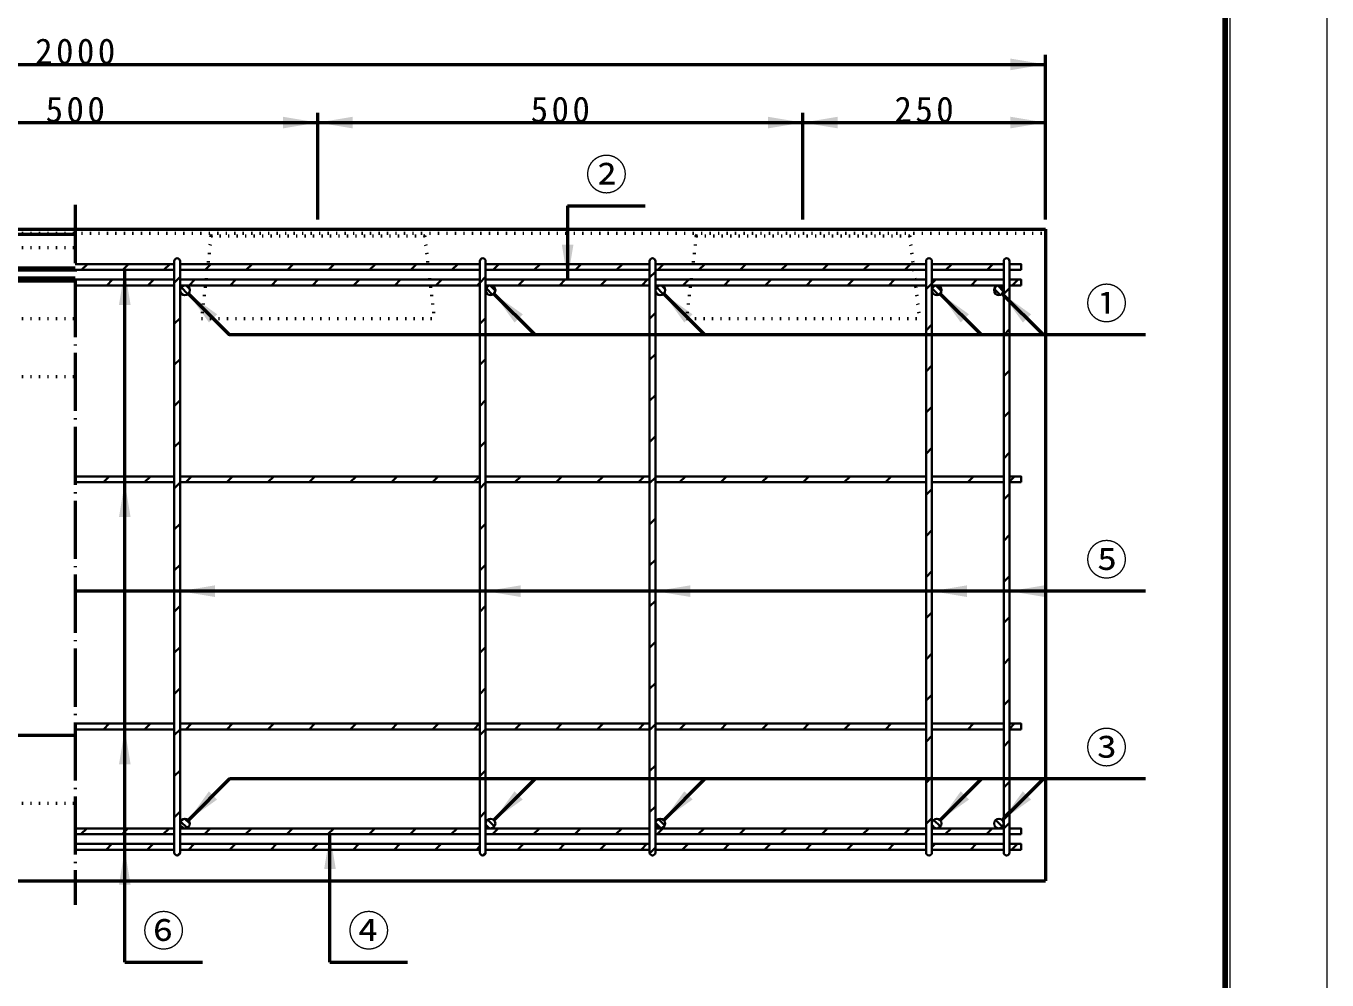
# Model space of a CAD drawing. Units: millimetres, scale not verified. Extents: x -2102 to 2102, y -1485 to 1485.
# Drawn here: x 761 to 2102, y -629 to 355 of the extents above; entities that cross this region are included whole.
import ezdxf
from ezdxf.enums import TextEntityAlignment as Align

# ---------------------------------------------------------------- set-up
doc = ezdxf.new("R2010")
doc.units = ezdxf.units.MM
doc.header["$LTSCALE"] = 5
doc.linetypes.add('DOTTED', pattern=[1.75, 0.25, -1.5])
doc.linetypes.add('LONG_DASHED_DOTTED', pattern=[15.25, 12, -1.5, 0.25, -1.5])
doc.layers.add('0-0_V-nasSTD', color=7, linetype='Continuous', lineweight=35)
doc.layers.add('0-1_0', color=7, linetype='Continuous', lineweight=50)
doc.styles.add('ＭＳ ゴシック', font='')
doc.styles.get('ＭＳ ゴシック').set_extended_font_data('MS Gothic')

msp = doc.modelspace()

# ---------------------------------------------------------------- linework, layer by layer
at = {"layer": '0-0_V-nasSTD', "lineweight": 50}
for p, q in [((1319.761, 169.892), (1319.761, 93.892)), ((863.261, -610.108), (863.261, 103.892)), ((1286.223, 36.93), (1243.797, 79.356)), ((1461.223, 36.93), (1418.797, 79.356)), ((1746.223, 36.93), (1703.797, 79.356)), ((1810.223, 36.93), (1767.797, 79.356)), ((1915.261, -227.441), (812.261, -227.441)), ((971.223, -421.146), (928.797, -463.573)), ((1915.261, -421.146), (971.223, -421.146)), ((1286.223, -421.146), (1243.797, -463.573)), ((1461.223, -421.146), (1418.797, -463.573)), ((1746.223, -421.146), (1703.797, -463.573)), ((1810.223, -421.146), (1767.797, -463.573)), ((1074.761, -610.108), (1074.761, -478.108))]:
    msp.add_line(p, q, dxfattribs=at)
at = {"layer": '0-0_V-nasSTD'}
for p, q in [((812.261, 109.892), (914.261, 109.892)), ((818.694, 103.892), (824.694, 109.892)), ((861.121, 103.892), (867.121, 109.892)), ((903.547, 103.892), (909.547, 109.892)), ((914.261, 112.892), (914.261, -497.108)), ((920.261, 112.892), (920.261, -497.108)), ((920.261, 109.892), (1229.261, 109.892)), ((945.973, 103.892), (951.973, 109.892)), ((988.4, 103.892), (994.4, 109.892)), ((1030.826, 103.892), (1036.826, 109.892)), ((1073.253, 103.892), (1079.253, 109.892)), ((1115.679, 103.892), (1121.679, 109.892)), ((1158.105, 103.892), (1164.105, 109.892)), ((1200.532, 103.892), (1206.532, 109.892)), ((1229.261, 112.892), (1229.261, -497.108)), ((1235.261, 112.892), (1235.261, -497.108)), ((1235.261, 109.892), (1404.261, 109.892)), ((1242.958, 103.892), (1248.958, 109.892)), ((1285.385, 103.892), (1291.385, 109.892)), ((1327.811, 103.892), (1333.811, 109.892)), ((1370.238, 103.892), (1376.238, 109.892)), ((1404.261, 112.892), (1404.261, -497.108)), ((1410.261, 112.892), (1410.261, -497.108)), ((1410.261, 109.892), (1689.261, 109.892)), ((1418.664, 109.892), (1412.664, 103.892)), ((1461.09, 109.892), (1455.09, 103.892)), ((1497.517, 103.892), (1503.517, 109.892)), ((1539.943, 103.892), (1545.943, 109.892)), ((1582.37, 103.892), (1588.37, 109.892)), ((1624.796, 103.892), (1630.796, 109.892)), ((1667.222, 103.892), (1673.222, 109.892)), ((1689.261, 112.892), (1689.261, -497.108)), ((1695.261, 112.892), (1695.261, -497.108)), ((1695.261, 109.892), (1769.261, 109.892)), ((1709.649, 103.892), (1715.649, 109.892)), ((1752.075, 103.892), (1758.075, 109.892)), ((1769.261, 112.892), (1769.261, -497.108)), ((1775.261, 112.892), (1775.261, -497.108)), ((812.261, 103.892), (914.261, 103.892)), ((812.261, 93.892), (914.261, 93.892)), ((844.621, 87.892), (850.621, 93.892)), ((887.047, 87.892), (893.047, 93.892)), ((920.261, 96.695), (914.261, 90.695)), ((920.261, 103.892), (1229.261, 103.892)), ((920.261, 93.892), (1229.261, 93.892)), ((935.473, 93.892), (929.473, 87.892)), ((971.9, 87.892), (977.9, 93.892)), ((1014.326, 87.892), (1020.326, 93.892)), ((1056.753, 87.892), (1062.753, 93.892)), ((1099.179, 87.892), (1105.179, 93.892)), ((1141.605, 87.892), (1147.605, 93.892)), ((1184.032, 87.892), (1190.032, 93.892)), ((1235.261, 96.695), (1229.261, 90.695)), ((1235.261, 103.892), (1404.261, 103.892)), ((1235.261, 93.892), (1404.261, 93.892)), ((1268.885, 87.892), (1274.885, 93.892)), ((1311.311, 87.892), (1317.311, 93.892)), ((1353.738, 87.892), (1359.738, 93.892)), ((1396.164, 87.892), (1402.164, 93.892)), ((1410.261, 101.989), (1404.261, 95.989)), ((1410.261, 103.892), (1689.261, 103.892)), ((1410.261, 93.892), (1689.261, 93.892)), ((1438.59, 87.892), (1444.59, 93.892)), ((1481.017, 87.892), (1487.017, 93.892)), ((1523.443, 87.892), (1529.443, 93.892)), ((1565.87, 87.892), (1571.87, 93.892)), ((1608.296, 87.892), (1614.296, 93.892)), ((1650.722, 87.892), (1656.722, 93.892)), ((1695.261, 103.892), (1769.261, 103.892)), ((1769.261, 93.892), (1695.261, 93.892)), ((1699.149, 93.892), (1695.261, 90.004)), ((1735.575, 87.892), (1741.575, 93.892)), ((1775.261, 103.892), (1787.261, 103.892)), ((1778.002, 87.892), (1784.002, 93.892)), ((914.261, 87.892), (812.261, 87.892)), ((1229.261, 87.892), (920.261, 87.892)), ((921.349, 86.005), (928.375, 78.98)), ((926.765, 87.66), (930.03, 84.396)), ((1226.458, 87.892), (1229.261, 90.695)), ((1404.261, 87.892), (1235.261, 87.892)), ((1235.69, 84.918), (1242.287, 78.321)), ((1239.808, 87.871), (1245.241, 82.439)), ((1689.261, 87.892), (1410.261, 87.892)), ((1411.363, 86.022), (1418.392, 78.993)), ((1416.81, 87.646), (1420.015, 84.441)), ((1695.261, 90.004), (1689.261, 84.004)), ((1769.261, 87.892), (1695.261, 87.892)), ((1695.58, 84.648), (1702.017, 78.21)), ((1699.47, 87.829), (1705.198, 82.101)), ((1759.488, 84.38), (1765.749, 78.118)), ((1763.168, 87.771), (1769.14, 81.798)), ((1775.261, 85.152), (1769.261, 79.152)), ((1775.261, 87.892), (1787.261, 87.892)), ((920.261, 54.268), (914.261, 48.268)), ((1235.261, 54.268), (1229.261, 48.268)), ((1410.261, 59.563), (1404.261, 53.563)), ((1695.261, 47.578), (1689.261, 41.578)), ((1775.261, 42.725), (1769.261, 36.725)), ((1410.261, 17.136), (1404.261, 11.136)), ((920.261, 11.842), (914.261, 5.842)), ((1235.261, 11.842), (1229.261, 5.842)), ((1695.261, 5.152), (1689.261, -0.848)), ((1775.261, 0.299), (1769.261, -5.701)), ((1410.261, -25.29), (1404.261, -31.29)), ((920.261, -30.584), (914.261, -36.584)), ((1235.261, -30.584), (1229.261, -36.584)), ((1695.261, -37.275), (1689.261, -43.275)), ((1775.261, -42.128), (1769.261, -48.128)), ((920.261, -73.011), (914.261, -79.011)), ((1235.261, -73.011), (1229.261, -79.011)), ((1410.261, -67.716), (1404.261, -73.716)), ((1695.261, -79.701), (1689.261, -85.701)), ((1775.261, -84.554), (1769.261, -90.554)), ((812.261, -109.108), (914.261, -109.108)), ((812.261, -115.108), (914.261, -115.108)), ((841.179, -115.108), (847.179, -109.108)), ((883.605, -115.108), (889.605, -109.108)), ((920.261, -115.437), (914.261, -121.437)), ((920.261, -109.108), (1229.261, -109.108)), ((920.261, -115.108), (1229.261, -115.108)), ((932.032, -109.108), (926.032, -115.108)), ((968.458, -115.108), (974.458, -109.108)), ((1010.885, -115.108), (1016.885, -109.108)), ((1053.311, -115.108), (1059.311, -109.108)), ((1095.738, -115.108), (1101.738, -109.108)), ((1138.164, -115.108), (1144.164, -109.108)), ((1180.59, -115.108), (1185.373, -110.325)), ((1186.59, -109.108), (1185.373, -110.325)), ((1223.017, -115.108), (1229.017, -109.108)), ((1235.261, -115.437), (1229.261, -121.437)), ((1235.261, -109.108), (1404.261, -109.108)), ((1235.261, -115.108), (1404.261, -115.108)), ((1265.443, -115.108), (1271.443, -109.108)), ((1307.87, -115.108), (1313.87, -109.108)), ((1350.296, -115.108), (1356.296, -109.108)), ((1392.722, -115.108), (1398.722, -109.108)), ((1410.261, -110.143), (1404.261, -116.143)), ((1410.261, -109.108), (1689.261, -109.108)), ((1410.261, -115.108), (1689.261, -115.108)), ((1441.149, -109.108), (1435.149, -115.108)), ((1477.575, -115.108), (1483.575, -109.108)), ((1520.002, -115.108), (1526.002, -109.108)), ((1562.428, -115.108), (1568.428, -109.108)), ((1604.854, -115.108), (1610.854, -109.108)), ((1647.281, -115.108), (1653.281, -109.108)), ((1695.261, -109.108), (1769.261, -109.108)), ((1695.261, -109.554), (1695.707, -109.108)), ((1695.261, -115.108), (1769.261, -115.108)), ((1732.134, -115.108), (1738.134, -109.108)), ((1775.261, -114.407), (1780.56, -109.108)), ((1775.261, -115.108), (1787.261, -115.108)), ((1695.261, -122.128), (1689.261, -128.128)), ((1769.261, -132.981), (1775.261, -126.981)), ((920.261, -157.864), (914.261, -163.864)), ((1235.261, -157.864), (1229.261, -163.864)), ((1410.261, -152.569), (1404.261, -158.569)), ((1695.261, -164.554), (1689.261, -170.554)), ((1775.261, -169.407), (1769.261, -175.407)), ((920.261, -200.29), (914.261, -206.29)), ((1235.261, -200.29), (1229.261, -206.29)), ((1410.261, -194.996), (1404.261, -200.996)), ((1695.261, -206.981), (1689.261, -212.981)), ((1769.261, -217.833), (1775.261, -211.833)), ((1410.261, -237.422), (1404.261, -243.422)), ((920.261, -242.716), (914.261, -248.716)), ((1235.261, -242.716), (1229.261, -248.716)), ((1695.261, -249.407), (1689.261, -255.407)), ((1775.261, -254.26), (1769.261, -260.26)), ((1410.261, -279.848), (1404.261, -285.848)), ((920.261, -285.143), (914.261, -291.143)), ((1235.261, -285.143), (1229.261, -291.143)), ((1695.261, -291.833), (1689.261, -297.833)), ((1769.261, -302.686), (1775.261, -296.686)), ((920.261, -327.569), (914.261, -333.569)), ((1235.261, -327.569), (1229.261, -333.569)), ((1410.261, -322.275), (1404.261, -328.275)), ((1695.261, -334.26), (1689.261, -340.26)), ((1775.261, -339.113), (1769.261, -345.113)), ((812.261, -364.108), (914.261, -364.108)), ((812.261, -370.108), (914.261, -370.108)), ((841.179, -370.108), (847.179, -364.108)), ((883.605, -370.108), (889.605, -364.108)), ((920.261, -369.996), (914.261, -375.996)), ((920.261, -364.108), (1229.261, -364.108)), ((920.261, -370.108), (1229.261, -370.108)), ((932.032, -364.108), (926.032, -370.108)), ((968.458, -370.108), (974.458, -364.108)), ((1010.885, -370.108), (1016.885, -364.108)), ((1053.311, -370.108), (1059.311, -364.108)), ((1095.738, -370.108), (1101.738, -364.108)), ((1138.164, -370.108), (1144.164, -364.108)), ((1180.59, -370.108), (1185.373, -365.325)), ((1186.59, -364.108), (1185.373, -365.325)), ((1223.017, -370.108), (1229.017, -364.108)), ((1235.261, -369.996), (1229.261, -375.996)), ((1235.261, -364.108), (1404.261, -364.108)), ((1235.261, -370.108), (1404.261, -370.108)), ((1265.443, -370.108), (1271.443, -364.108)), ((1307.87, -370.108), (1313.87, -364.108)), ((1350.296, -370.108), (1356.296, -364.108)), ((1392.722, -370.108), (1398.722, -364.108)), ((1410.261, -364.701), (1404.261, -370.701)), ((1410.261, -364.108), (1689.261, -364.108)), ((1410.261, -370.108), (1689.261, -370.108)), ((1441.149, -364.108), (1435.149, -370.108)), ((1477.575, -370.108), (1483.575, -364.108)), ((1520.002, -370.108), (1526.002, -364.108)), ((1562.428, -370.108), (1568.428, -364.108)), ((1604.854, -370.108), (1610.854, -364.108)), ((1647.281, -370.108), (1653.281, -364.108)), ((1695.261, -364.108), (1769.261, -364.108)), ((1695.261, -364.554), (1695.707, -364.108)), ((1695.261, -370.108), (1769.261, -370.108)), ((1732.134, -370.108), (1738.134, -364.108)), ((1775.261, -369.407), (1780.56, -364.108)), ((1775.261, -370.108), (1787.261, -370.108)), ((1695.261, -376.686), (1689.261, -382.686)), ((1769.261, -387.539), (1775.261, -381.539)), ((920.261, -412.422), (914.261, -418.422)), ((1235.261, -412.422), (1229.261, -418.422)), ((1410.261, -407.128), (1404.261, -413.128)), ((1695.261, -419.113), (1689.261, -425.113)), ((1775.261, -423.965), (1769.261, -429.965)), ((920.261, -454.848), (914.261, -460.848)), ((1235.261, -454.848), (1229.261, -460.848)), ((1410.261, -449.554), (1404.261, -455.554)), ((1769.261, -460.26), (1775.261, -454.26)), ((920.793, -464.865), (927.505, -471.577)), ((925.109, -462.11), (930.259, -467.26)), ((1235.422, -468.368), (1239.002, -471.947)), ((1237.246, -463.12), (1244.25, -470.124)), ((1410.302, -466.47), (1415.899, -472.067)), ((1413.379, -462.476), (1419.893, -468.991)), ((1695.261, -461.539), (1689.261, -467.539)), ((1695.605, -468.931), (1698.438, -471.764)), ((1697.034, -463.289), (1704.08, -470.335)), ((1760.844, -463.459), (1767.911, -470.526)), ((1769.261, -472.392), (1775.261, -466.392)), ((812.261, -472.108), (914.261, -472.108)), ((914.261, -478.108), (812.261, -478.108)), ((818.032, -478.108), (824.032, -472.108)), ((860.458, -478.108), (866.458, -472.108)), ((902.885, -478.108), (908.885, -472.108)), ((920.261, -472.108), (1229.261, -472.108)), ((1229.261, -478.108), (920.261, -478.108)), ((945.311, -478.108), (951.311, -472.108)), ((987.738, -478.108), (993.738, -472.108)), ((1030.164, -478.108), (1036.164, -472.108)), ((1072.59, -478.108), (1078.59, -472.108)), ((1115.017, -478.108), (1121.017, -472.108)), ((1157.443, -478.108), (1163.443, -472.108)), ((1199.87, -478.108), (1205.87, -472.108)), ((1235.261, -472.108), (1404.261, -472.108)), ((1404.261, -478.108), (1235.261, -478.108)), ((1242.296, -478.108), (1248.296, -472.108)), ((1284.722, -478.108), (1290.722, -472.108)), ((1327.149, -478.108), (1333.149, -472.108)), ((1369.575, -478.108), (1375.575, -472.108)), ((1410.261, -472.108), (1689.261, -472.108)), ((1689.261, -478.108), (1410.261, -478.108)), ((1412.002, -478.108), (1418.002, -472.108)), ((1454.428, -478.108), (1460.428, -472.108)), ((1496.854, -478.108), (1502.854, -472.108)), ((1539.281, -478.108), (1545.281, -472.108)), ((1581.707, -478.108), (1587.707, -472.108)), ((1624.134, -478.108), (1630.134, -472.108)), ((1666.56, -478.108), (1672.56, -472.108)), ((1769.261, -472.108), (1695.261, -472.108)), ((1769.261, -478.108), (1695.261, -478.108)), ((1708.986, -478.108), (1714.986, -472.108)), ((1751.413, -478.108), (1757.413, -472.108)), ((1759.944, -469.63), (1761.74, -471.426)), ((1775.261, -478.108), (1787.261, -478.108)), ((812.261, -488.108), (914.261, -488.108)), ((812.261, -494.108), (914.261, -494.108)), ((843.958, -494.108), (849.958, -488.108)), ((886.385, -494.108), (892.385, -488.108)), ((920.261, -488.108), (1229.261, -488.108)), ((920.261, -494.108), (1229.261, -494.108)), ((934.811, -488.108), (928.811, -494.108)), ((971.238, -494.108), (977.238, -488.108)), ((1013.664, -494.108), (1019.664, -488.108)), ((1056.09, -494.108), (1062.09, -488.108)), ((1098.517, -494.108), (1104.517, -488.108)), ((1140.943, -494.108), (1146.943, -488.108)), ((1183.37, -494.108), (1189.37, -488.108)), ((1225.796, -494.108), (1229.261, -490.643)), ((1235.261, -488.108), (1404.261, -488.108)), ((1235.261, -494.108), (1404.261, -494.108)), ((1274.222, -488.108), (1268.222, -494.108)), ((1316.649, -488.108), (1310.649, -494.108)), ((1353.075, -494.108), (1359.075, -488.108)), ((1395.502, -494.108), (1401.502, -488.108)), ((1410.261, -491.981), (1404.261, -497.981)), ((1410.261, -488.108), (1689.261, -488.108)), ((1410.261, -494.108), (1689.261, -494.108)), ((1437.928, -494.108), (1443.928, -488.108)), ((1480.354, -494.108), (1486.354, -488.108)), ((1522.781, -494.108), (1528.781, -488.108)), ((1565.207, -494.108), (1571.207, -488.108)), ((1607.634, -494.108), (1613.634, -488.108)), ((1650.06, -494.108), (1656.06, -488.108)), ((1695.261, -488.108), (1769.261, -488.108)), ((1695.261, -491.333), (1698.486, -488.108)), ((1695.261, -494.108), (1769.261, -494.108)), ((1734.913, -494.108), (1740.913, -488.108)), ((1775.261, -494.108), (1787.261, -494.108)), ((1777.339, -494.108), (1783.339, -488.108)), ((920.261, -497.275), (917.433, -500.103)), ((1235.261, -497.275), (1232.433, -500.103))]:
    msp.add_line(p, q, dxfattribs=at)
at = {"layer": '0-0_V-nasSTD', "linetype": 'DOTTED', "lineweight": 50}
for p, q in [((942.261, 53.892), (1182.261, 53.892)), ((1442.261, 53.892), (1682.261, 53.892))]:
    msp.add_line(p, q, dxfattribs=at)
at = {"layer": '0-0_V-nasSTD', "lineweight": 18}
for points in [[(-2102.5, -1485), (-2102.5, 1485), (2102.5, 1485), (2102.5, -1485)], [(-2002.5, -1385), (-2002.5, 1385), (2002.5, 1385), (2002.5, -1385)]]:
    msp.add_lwpolyline(points, close=True, dxfattribs=at)
at = {"layer": '0-0_V-nasSTD', "lineweight": 100}
msp.add_lwpolyline([(1997.5, -1380), (1997.5, 1380), (-1997.5, 1380)], dxfattribs=at)
at = {"layer": '0-0_V-nasSTD'}
for points in [[(1775.261, 109.892), (1787.261, 109.892), (1787.261, 103.892)], [(1775.261, 93.892), (1787.261, 93.892), (1787.261, 87.892)], [(1775.261, -109.108), (1787.261, -109.108), (1787.261, -115.108)], [(1775.261, -364.108), (1787.261, -364.108), (1787.261, -370.108)], [(1775.261, -472.108), (1787.261, -472.108), (1787.261, -478.108)], [(1775.261, -488.108), (1787.261, -488.108), (1787.261, -494.108)]]:
    msp.add_lwpolyline(points, dxfattribs=at)
at = {"layer": '0-0_V-nasSTD', "lineweight": 50}
msp.add_lwpolyline([(1915.261, 36.93), (971.223, 36.93), (928.797, 79.356)], dxfattribs=at)
at = {"layer": '0-0_V-nasSTD'}
for centre in [(925.261, 82.892), (1240.261, 82.892), (1415.261, 82.892), (1700.261, 82.892), (1764.261, 82.892), (925.261, -467.108), (1240.261, -467.108), (1415.261, -467.108), (1700.261, -467.108), (1764.261, -467.108)]:
    msp.add_circle(centre, 5, dxfattribs=at)
for centre, start, end in [((917.261, 112.892), 0, 180), ((1232.261, 112.892), 0, 180), ((1407.261, 112.892), 0, 180), ((1692.261, 112.892), 0, 180), ((1772.261, 112.892), 0, 180), ((917.261, -497.108), 180, 0), ((1232.261, -497.108), 180, 0), ((1407.261, -497.108), 180, 0), ((1692.261, -497.108), 180, 0), ((1772.261, -497.108), 180, 0)]:
    msp.add_arc(centre, 3, start, end, dxfattribs=at)
for points in [[(1776.261, 309.892), (1776.261, 321.892), (1812.261, 315.892)], [(1026.261, 249.892), (1026.261, 261.892), (1062.261, 255.892)], [(1062.261, 255.892), (1098.261, 249.892), (1098.261, 261.892)], [(1526.261, 249.892), (1526.261, 261.892), (1562.261, 255.892)], [(1562.261, 255.892), (1598.261, 249.892), (1598.261, 261.892)], [(1776.261, 249.892), (1776.261, 261.892), (1812.261, 255.892)], [(1313.761, 129.892), (1319.761, 93.892), (1325.761, 129.892)], [(857.261, 67.892), (863.261, 103.892), (869.261, 67.892)], [(928.797, 79.356), (950.01, 49.658), (958.495, 58.143)], [(1243.797, 79.356), (1265.01, 49.658), (1273.495, 58.143)], [(1418.797, 79.356), (1440.01, 49.658), (1448.495, 58.143)], [(1703.797, 79.356), (1725.01, 49.658), (1733.495, 58.143)], [(1767.797, 79.356), (1789.01, 49.658), (1797.495, 58.143)], [(857.261, -151.108), (863.261, -115.108), (869.261, -151.108)], [(920.261, -227.441), (956.261, -233.441), (956.261, -221.441)], [(1235.261, -227.441), (1271.261, -233.441), (1271.261, -221.441)], [(1410.261, -227.441), (1446.261, -233.441), (1446.261, -221.441)], [(1695.261, -227.441), (1731.261, -233.441), (1731.261, -221.441)], [(1775.261, -227.441), (1811.261, -233.441), (1811.261, -221.441)], [(857.261, -406.108), (863.261, -370.108), (869.261, -406.108)], [(928.797, -463.573), (950.01, -433.874), (958.495, -442.359)], [(1243.797, -463.573), (1265.01, -433.874), (1273.495, -442.359)], [(1418.797, -463.573), (1440.01, -433.874), (1448.495, -442.359)], [(1703.797, -463.573), (1725.01, -433.874), (1733.495, -442.359)], [(1767.797, -463.573), (1789.01, -433.874), (1797.495, -442.359)], [(1068.761, -514.108), (1074.761, -478.108), (1080.761, -514.108)], [(857.261, -530.108), (863.261, -494.108), (869.261, -530.108)]]:
    msp.add_solid(points, dxfattribs=at)
at = {"layer": '0-1_0'}
for p, q in [((1812.261, 155.892), (1812.261, 325.892)), ((-187.739, 315.892), (1812.261, 315.892)), ((562.261, 255.892), (1062.261, 255.892)), ((1062.261, 155.892), (1062.261, 265.892)), ((1062.261, 255.892), (1562.261, 255.892)), ((1562.261, 155.892), (1562.261, 265.892)), ((1562.261, 255.892), (1812.261, 255.892)), ((1319.761, 169.892), (1399.761, 169.892)), ((-187.739, 145.892), (1812.261, 145.892)), ((-187.739, 140.892), (812.261, 140.892)), ((1812.261, 145.892), (1812.261, -526.108)), ((-187.739, 105.907), (812.261, 105.907)), ((-187.739, 103.892), (812.261, 103.892)), ((-187.739, 95.892), (812.261, 95.892)), ((-187.739, 92.534), (812.261, 92.534)), ((-67.739, -376.108), (812.261, -376.108)), ((-187.739, -526.108), (1812.261, -526.108)), ((863.261, -610.108), (943.261, -610.108)), ((1074.761, -610.108), (1154.761, -610.108))]:
    msp.add_line(p, q, dxfattribs=at)
at = {"layer": '0-1_0', "linetype": 'LONG_DASHED_DOTTED'}
msp.add_line((812.261, 170.892), (812.261, -551.108), dxfattribs=at)
at = {"layer": '0-1_0', "linetype": 'DOTTED'}
for p, q in [((-187.739, 141.892), (1812.261, 141.892)), ((952.261, 138.892), (942.261, 53.892)), ((952.261, 138.892), (949.261, 141.892)), ((1172.261, 138.892), (1175.261, 141.892)), ((1452.261, 138.892), (1442.261, 53.892)), ((1452.261, 138.892), (1449.261, 141.892)), ((1672.261, 138.892), (1675.261, 141.892)), ((-187.739, 126.892), (812.261, 126.892)), ((-187.739, 53.892), (812.261, 53.892)), ((-187.739, -6.108), (812.261, -6.108)), ((-187.739, -446.108), (812.261, -446.108))]:
    msp.add_line(p, q, dxfattribs=at)
for points in [[(952.261, 138.892), (1172.261, 138.892), (1182.261, 53.892)], [(1452.261, 138.892), (1672.261, 138.892), (1682.261, 53.892)]]:
    msp.add_lwpolyline(points, dxfattribs=at)

# ---------------------------------------------------------------- texts
at = {"layer": '0-0_V-nasSTD', "style": 'ＭＳ ゴシック'}
for s, p in [('②', (1338.161, 176.892)), ('①', (1853.661, 43.93)), ('⑤', (1853.661, -220.441)), ('③', (1853.661, -414.146)), ('⑥', (881.661, -603.108)), ('④', (1093.161, -603.108))]:
    msp.add_text(s, height=31.67, dxfattribs=at).set_placement(p, align=Align.BOTTOM_LEFT)
at = {"layer": '0-0_V-nasSTD', "char_height": 26.39, "attachment_point": 7, "style": 'ＭＳ ゴシック'}
for s, insert in [('\\T1.2;2000', (770.861, 315.892)), ('\\T1.2;500', (781.661, 255.892)), ('\\T1.2;500', (1281.661, 255.892)), ('\\T1.2;250', (1656.661, 255.892))]:
    msp.add_mtext(s, dxfattribs=dict(at, insert=insert))

doc.saveas('drawing.dxf')
